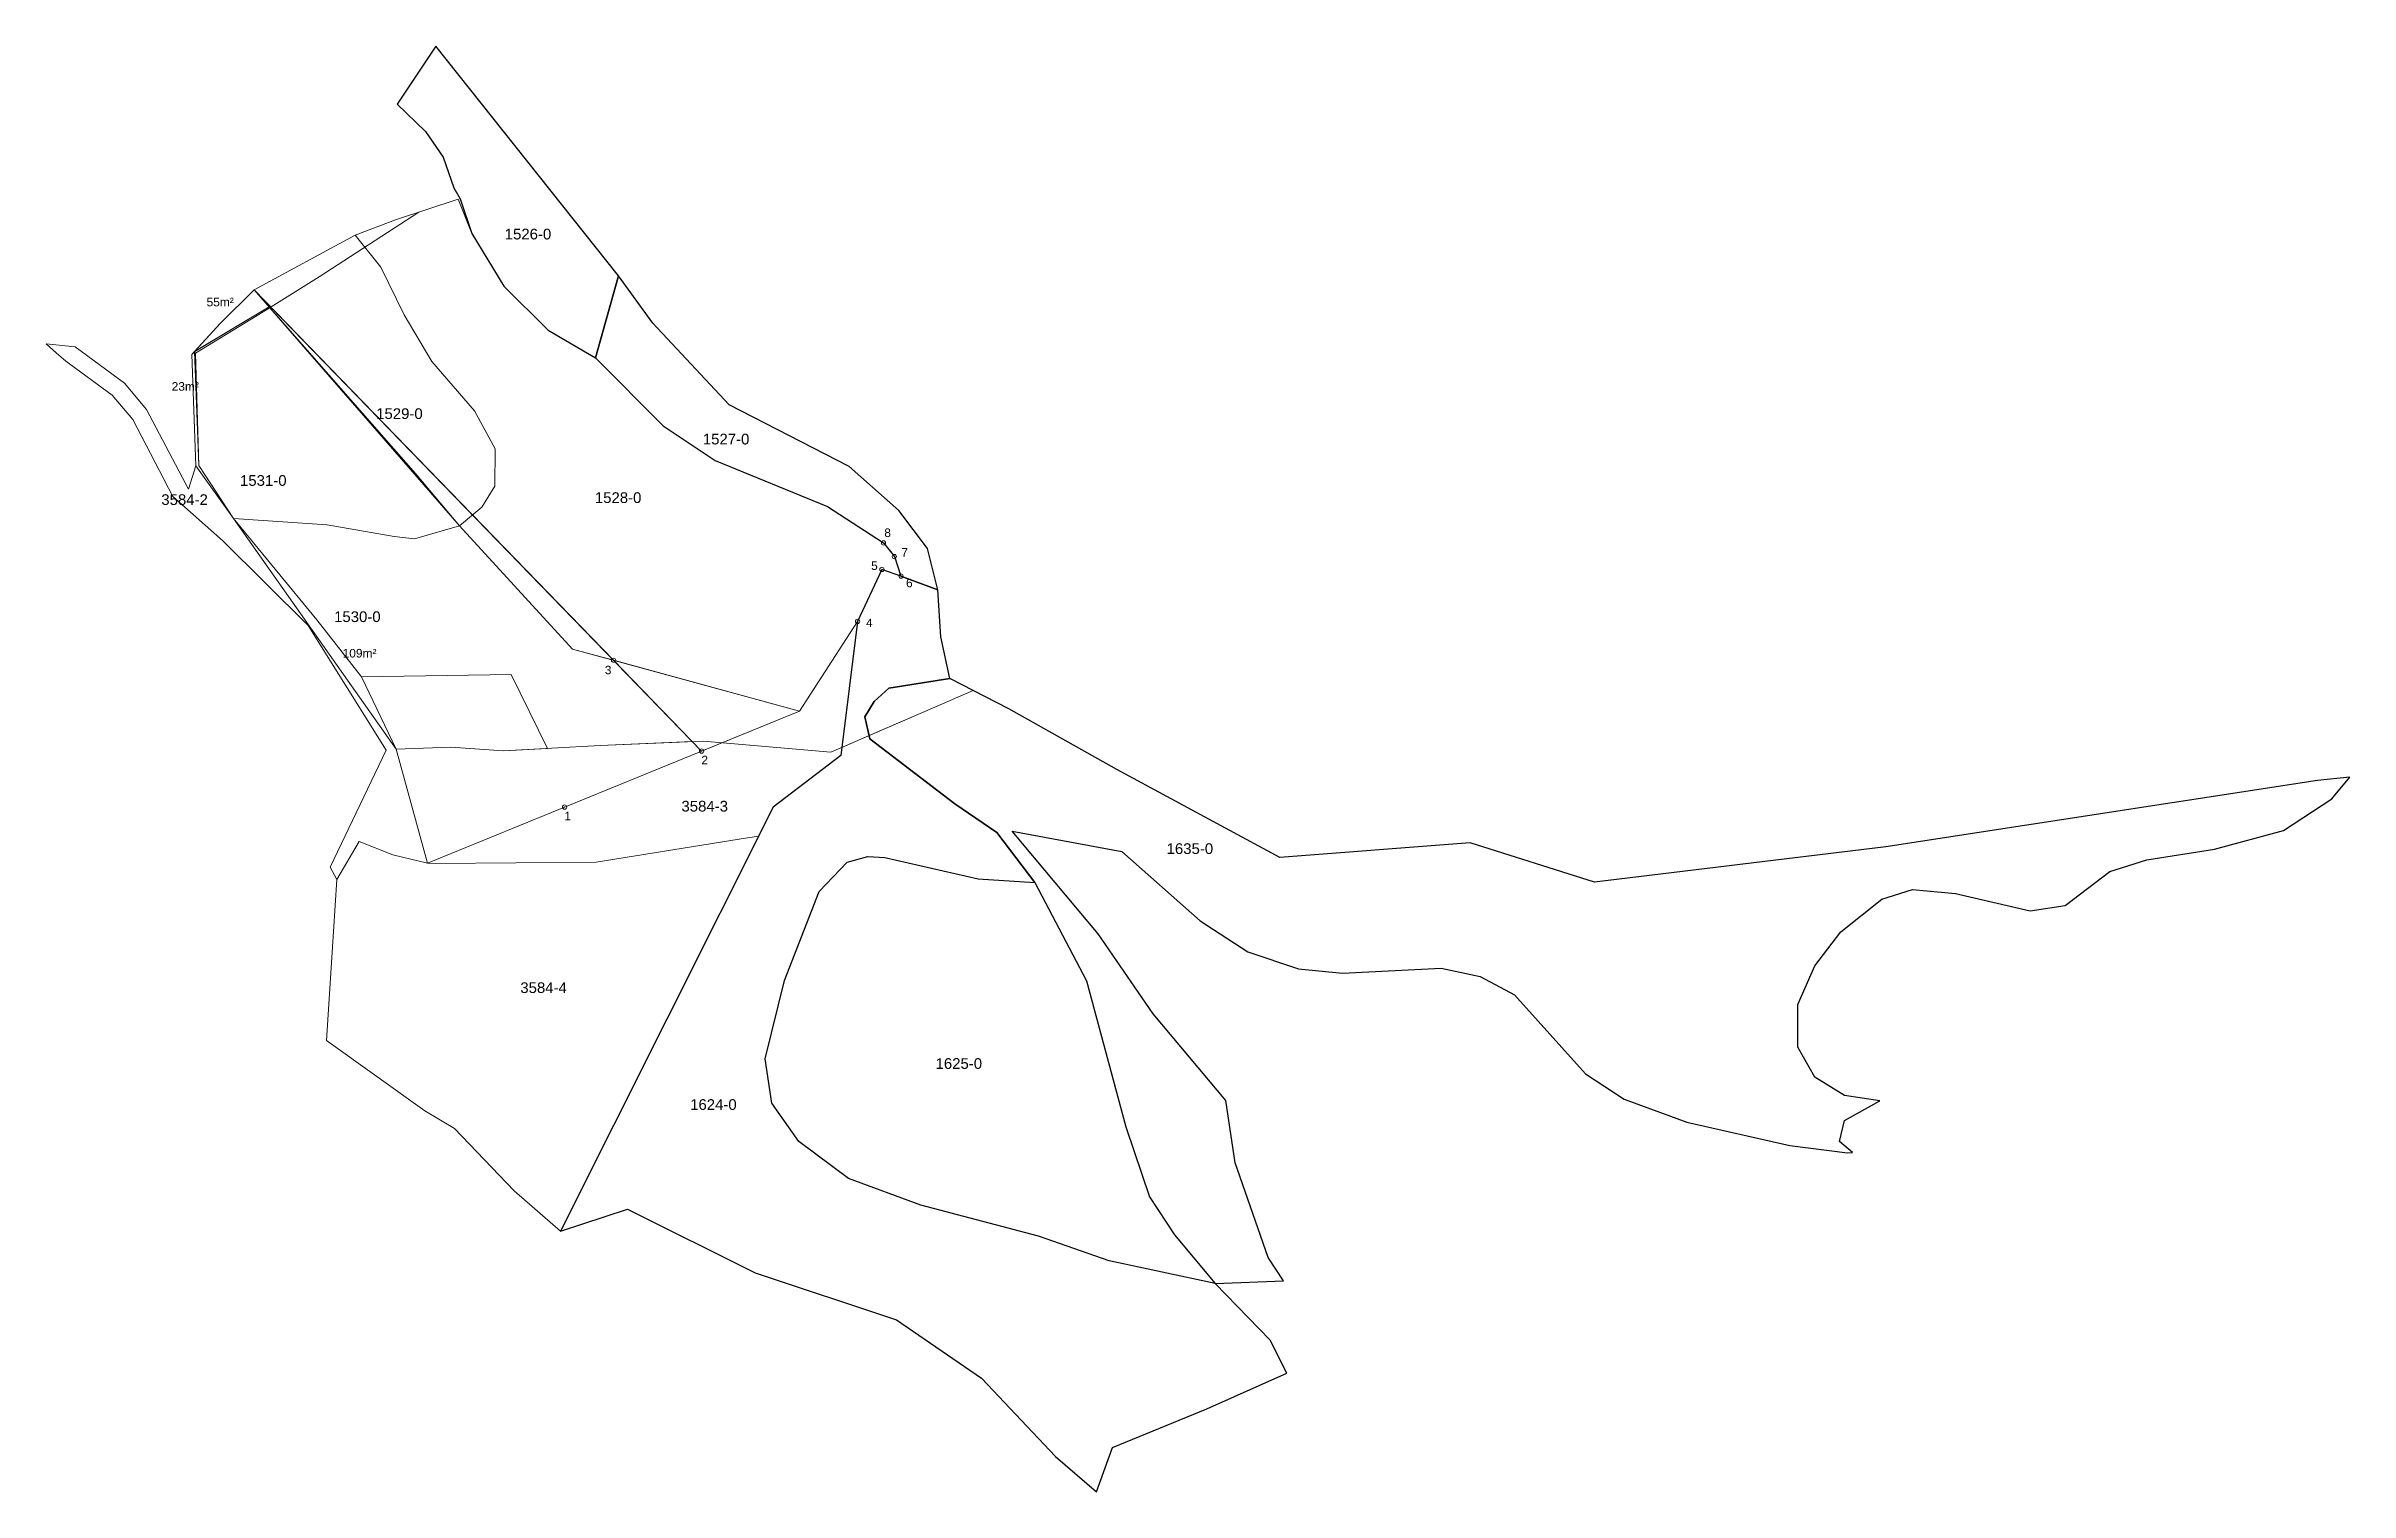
# Model space of a CAD drawing. Header units: metres. Extents: x 7500090 to 7500629, y 4691178 to 4691516.
import ezdxf
from ezdxf.enums import TextEntityAlignment as Align

# ---------------------------------------------------------------- set-up
doc = ezdxf.new("R2010")
doc.units = ezdxf.units.M
doc.header["$PDMODE"] = 32
doc.header["$PDSIZE"] = 1
doc.layers.add('JEZERC_A10_PAR_PARCEL_TXT', color=7, linetype='Continuous')
doc.layers.add('JEZERC_PAR_PARCELGEOM_ILI', color=7, linetype='Continuous')
for name, color, linetype, lineweight in [('Ndarjet', 1, 'Continuous', 0), ('Nr Parceles Baze', 7, 'Continuous', 0), ('Nr-Kojshi', 254, 'Continuous', 0), ('Parc-Kojshi', 254, 'Continuous', 0), ('Parcela Baze', 7, 'Continuous', 0)]:
    doc.layers.add(name, color=color, linetype=linetype, lineweight=lineweight)
doc.styles.get("Standard").update_dxf_attribs({"font": 'arial.ttf'})

msp = doc.modelspace()

# ---------------------------------------------------------------- linework, layer by layer
at = {"layer": 'JEZERC_PAR_PARCELGEOM_ILI', "color": 7, "linetype": 'Continuous'}
for points in [[(7500224.1, 4691461.96), (7500181.4, 4691515.69), (7500172.4, 4691502.13), (7500179.01, 4691495.74), (7500183.16, 4691489.74), (7500185.65, 4691482.53), (7500187.12, 4691479.98), (7500189.83, 4691471.9), (7500197.27, 4691459.54), (7500207.63, 4691449.3), (7500218.72, 4691442.85), (7500224.1, 4691461.96)], [(7500277.96, 4691417.41), (7500249.93, 4691431.81), (7500232.12, 4691450.95), (7500224.1, 4691461.96), (7500218.72, 4691442.85), (7500234.51, 4691426.93), (7500246.71, 4691418.87), (7500272.96, 4691408.08), (7500286.01, 4691399.56), (7500288.54, 4691396.38), (7500290.09, 4691391.83), (7500298.74, 4691388.62), (7500296.25, 4691398.29), (7500289.57, 4691407.12), (7500277.96, 4691417.41)], [(7500503.62, 4691300.73), (7500509.7, 4691308.69), (7500519.25, 4691316.28), (7500526.44, 4691318.57), (7500536.46, 4691317.62), (7500553.95, 4691313.61), (7500562.07, 4691314.82), (7500572.55, 4691322.79), (7500581.18, 4691325.48), (7500596.97, 4691328.02), (7500613.11, 4691332.39), (7500624.43, 4691339.73), (7500628.63, 4691344.79), (7500621.09, 4691344.05), (7500520.23, 4691328.57), (7500452.1, 4691320.28), (7500423.09, 4691329.47), (7500378.58, 4691326.05), (7500340.56, 4691346.6), (7500315.32, 4691360.82), (7500301.54, 4691367.85), (7500287.25, 4691365.63), (7500283.79, 4691362.51), (7500281.65, 4691358.96), (7500282.81, 4691353.79), (7500302.7, 4691338.57), (7500312.45, 4691331.91), (7500321.33, 4691320.24), (7500333.43, 4691297.19), (7500342.65, 4691263.12), (7500348.14, 4691246.74), (7500353.99, 4691237.87), (7500363.48, 4691226.49), (7500379.49, 4691227.12), (7500375.9, 4691232.59), (7500368.14, 4691254.69), (7500366, 4691269.29), (7500349, 4691289.55), (7500336.16, 4691308.2), (7500316.09, 4691332.23), (7500341.71, 4691327.46), (7500360.01, 4691311.21), (7500371.17, 4691303.99), (7500383, 4691300.04), (7500393.26, 4691299.02), (7500416.3, 4691300.15), (7500425.43, 4691298.23), (7500433.43, 4691293.94), (7500450.06, 4691275.5), (7500459.03, 4691269.58), (7500473.68, 4691264.17), (7500497.8, 4691258.75), (7500511.21, 4691257.06), (7500512.4, 4691257.1), (7500509.38, 4691259.65), (7500510.57, 4691264.6), (7500518.78, 4691269.2), (7500510.54, 4691270.42), (7500503.62, 4691274.73), (7500499.6, 4691281.76), (7500499.6, 4691291.69), (7500503.62, 4691300.73)]]:
    msp.add_lwpolyline(points, close=True, dxfattribs=at)
at = {"layer": 'JEZERC_PAR_PARCELGEOM_ILI', "linetype": 'Continuous'}
msp.add_lwpolyline([(7500338.77, 4691231.81), (7500322.26, 4691237.52), (7500294.74, 4691244.77), (7500277.82, 4691251), (7500266.23, 4691259.7), (7500259.92, 4691268.61), (7500258.37, 4691278.96), (7500262.86, 4691297.33), (7500270.98, 4691318.13), (7500277.5, 4691324.97), (7500282.33, 4691326.26), (7500286.32, 4691326.01), (7500308.1, 4691321.08), (7500321.33, 4691320.24), (7500312.45, 4691331.91), (7500302.7, 4691338.57), (7500282.81, 4691353.79), (7500281.65, 4691358.96), (7500283.79, 4691362.51), (7500287.25, 4691365.63), (7500301.54, 4691367.85), (7500299.41, 4691377.61), (7500298.74, 4691388.62), (7500290.09, 4691391.83), (7500285.63, 4691393.38), (7500279.94, 4691381.22), (7500276.01, 4691349.87), (7500260.19, 4691337.83), (7500210.55, 4691238.73), (7500226.23, 4691243.89), (7500256.05, 4691228.99), (7500289.01, 4691217.99), (7500308.89, 4691204.37), (7500326.16, 4691186.04), (7500335.74, 4691177.77), (7500339.5, 4691188.14), (7500361.53, 4691197.22), (7500380.28, 4691205.5), (7500376.34, 4691213.25), (7500363.48, 4691226.49), (7500338.77, 4691231.81)], close=True, dxfattribs=at)
at = {"layer": 'Ndarjet', "flags": 128}
for points in [[(7500177.47, 4691476.88), (7500154.14, 4691461.73), (7500141.09, 4691453.55), (7500125.23, 4691443.92)], [(7500139, 4691458.7), (7500243.5, 4691350.91)], [(7500222.93, 4691372.13), (7500213.32, 4691374.75), (7500186.98, 4691403.58), (7500139, 4691458.7), (7500222.93, 4691372.13)], [(7500241.33, 4691353.15), (7500219.84, 4691352.19), (7500197.2, 4691350.98), (7500184.91, 4691351.84), (7500172.16, 4691351.34), (7500164.01, 4691368.24), (7500153.62, 4691381.6), (7500134.16, 4691405.26), (7500126.01, 4691417.63), (7500125.23, 4691443.92), (7500141.09, 4691453.55), (7500142.9, 4691454.68), (7500241.33, 4691353.15)], [(7500283.79, 4691362.51), (7500287.25, 4691365.63), (7500301.54, 4691367.85), (7500299.41, 4691377.61), (7500298.74, 4691388.62), (7500290.09, 4691391.83), (7500285.63, 4691393.38), (7500279.94, 4691381.22), (7500276.24, 4691351.79), (7500282.64, 4691354.55), (7500281.65, 4691358.96), (7500283.79, 4691362.51)], [(7500172.16, 4691351.34), (7500184.91, 4691351.84), (7500197.2, 4691350.98), (7500207.48, 4691351.53), (7500199.04, 4691368.78), (7500164.01, 4691368.24), (7500172.16, 4691351.34)], [(7500172.16, 4691351.34), (7500184.91, 4691351.84), (7500197.2, 4691350.98), (7500219.84, 4691352.19), (7500243.99, 4691353.27), (7500273.69, 4691350.69), (7500297.44, 4691360.95)]]:
    msp.add_lwpolyline(points, dxfattribs=at)
for points in [[(7500125.06, 4691444.34), (7500142.46, 4691454.76), (7500139, 4691458.7), (7500131.05, 4691450.83)], [(7500125.06, 4691444.34), (7500126.01, 4691417.63), (7500134.16, 4691405.26), (7500125.3, 4691417.62), (7500124.38, 4691443.61)], [(7500172.16, 4691351.34), (7500164.01, 4691368.24), (7500153.62, 4691381.6), (7500134.16, 4691405.26)], [(7500222.93, 4691372.13), (7500243.5, 4691350.91), (7500266.41, 4691360.27)], [(7500301.54, 4691367.85), (7500287.25, 4691365.63), (7500283.79, 4691362.51), (7500281.65, 4691358.96), (7500282.64, 4691354.55), (7500297.44, 4691360.95), (7500306.97, 4691365.07)]]:
    msp.add_lwpolyline(points, close=True, dxfattribs=at)
for points, elevation in [([(7500125.07, 4691444.33), (7500142.46, 4691454.76)], 1041.98), ([(7500126.01, 4691417.63), (7500125.07, 4691444.33)], 1046.56), ([(7500126.01, 4691417.63), (7500134.16, 4691405.26)], 1046.56), ([(7500164.01, 4691368.24), (7500153.62, 4691381.6), (7500134.16, 4691405.26)], 1057.3), ([(7500164.01, 4691368.24), (7500172.16, 4691351.34)], 1057.3)]:
    msp.add_lwpolyline(points, dxfattribs=dict(at, elevation=elevation))
at = {"layer": 'Ndarjet'}
for p in [(7500286.01, 4691399.56), (7500285.63, 4691393.38), (7500288.54, 4691396.38), (7500290.09, 4691391.83), (7500279.94, 4691381.22), (7500222.93, 4691372.13), (7500243.5, 4691350.91), (7500211.5, 4691337.83)]:
    msp.add_point(p, dxfattribs=at)
at = {"layer": 'Parc-Kojshi'}
for points in [[(7500290.09, 4691391.83), (7500285.63, 4691393.38), (7500279.94, 4691381.22), (7500266.41, 4691360.27), (7500213.32, 4691374.75), (7500186.98, 4691403.58), (7500192.16, 4691407.95), (7500195.17, 4691412.82), (7500195.25, 4691421.58), (7500190.48, 4691430.43), (7500180.48, 4691441.96), (7500174.02, 4691452.91), (7500168.55, 4691464.03), (7500162.57, 4691471.52), (7500171.95, 4691475.05), (7500186.61, 4691479.9), (7500189.83, 4691471.9), (7500197.27, 4691459.54), (7500207.63, 4691449.3), (7500218.72, 4691442.85), (7500234.51, 4691426.93), (7500246.71, 4691418.87), (7500272.96, 4691408.08), (7500286.01, 4691399.56), (7500288.54, 4691396.38), (7500290.09, 4691391.83)], [(7500290.09, 4691391.83), (7500285.63, 4691393.38), (7500279.94, 4691381.22), (7500266.41, 4691360.27), (7500213.32, 4691374.75), (7500186.98, 4691403.58), (7500192.16, 4691407.95), (7500195.17, 4691412.82), (7500195.25, 4691421.58), (7500190.48, 4691430.43), (7500180.48, 4691441.96), (7500174.02, 4691452.91), (7500168.55, 4691464.03), (7500162.57, 4691471.52), (7500171.95, 4691475.05), (7500186.61, 4691479.9), (7500189.83, 4691471.9), (7500197.27, 4691459.54), (7500207.63, 4691449.3), (7500218.72, 4691442.85), (7500234.51, 4691426.93), (7500246.71, 4691418.87), (7500272.96, 4691408.08), (7500286.01, 4691399.56), (7500288.54, 4691396.38), (7500290.09, 4691391.83)], [(7500162.57, 4691471.52), (7500168.55, 4691464.03), (7500174.02, 4691452.91), (7500180.48, 4691441.96), (7500190.48, 4691430.43), (7500195.25, 4691421.58), (7500195.17, 4691412.82), (7500192.16, 4691407.95), (7500186.98, 4691403.58), (7500176.66, 4691415.76), (7500139, 4691458.7), (7500162.57, 4691471.52)], [(7500186.98, 4691403.58), (7500176.39, 4691400.55), (7500171.66, 4691401.04), (7500156.05, 4691403.78), (7500134.16, 4691405.26), (7500125.3, 4691417.62), (7500124.38, 4691443.61), (7500131.05, 4691450.83), (7500139, 4691458.7), (7500176.66, 4691415.76), (7500186.98, 4691403.58)], [(7500156.7, 4691323.79), (7500169.77, 4691351.14), (7500151.6, 4691380.24), (7500131.68, 4691400.03), (7500119.99, 4691410.4), (7500110.61, 4691428.45), (7500105.81, 4691434.08), (7500094.93, 4691442.07), (7500092.67, 4691444.03), (7500090.35, 4691446.1), (7500097.13, 4691445.39), (7500108.65, 4691436.88), (7500113.85, 4691430.73), (7500123.63, 4691412.16), (7500125.3, 4691417.62), (7500134.16, 4691405.26), (7500172.16, 4691351.34), (7500179.5, 4691324.75), (7500171.35, 4691326.69), (7500163.48, 4691329.76), (7500158.32, 4691320.92), (7500156.7, 4691323.79)], [(7500256.79, 4691331.05), (7500252.27, 4691330.32), (7500218.91, 4691324.97), (7500181.31, 4691324.61), (7500179.5, 4691324.75), (7500266.41, 4691360.27), (7500279.94, 4691381.22), (7500276.01, 4691349.87), (7500260.19, 4691337.83), (7500256.79, 4691331.05)], [(7500158.32, 4691320.92), (7500163.48, 4691329.76), (7500171.35, 4691326.69), (7500179.5, 4691324.75), (7500181.31, 4691324.61), (7500218.91, 4691324.97), (7500252.27, 4691330.32), (7500256.79, 4691331.05), (7500210.55, 4691238.73), (7500199.68, 4691248.17), (7500185.75, 4691262.69), (7500178.87, 4691266.84), (7500155.83, 4691283.29), (7500157.5, 4691308.74), (7500158.32, 4691320.92)]]:
    msp.add_lwpolyline(points, dxfattribs=at)
at = {"layer": 'Parcela Baze'}
msp.add_lwpolyline([(7500176.39, 4691400.55), (7500186.98, 4691403.58), (7500213.32, 4691374.75), (7500266.41, 4691360.27), (7500179.5, 4691324.75), (7500172.16, 4691351.34), (7500134.16, 4691405.26), (7500156.05, 4691403.78), (7500171.66, 4691401.04), (7500176.39, 4691400.55)], dxfattribs=at)

# ---------------------------------------------------------------- texts
at = {"layer": 'JEZERC_A10_PAR_PARCEL_TXT', "color": 7}
for s, p in [('1526-0', (7500202.94, 4691471.75)), ('1527-0', (7500249.23, 4691423.84)), ('1635-0', (7500357.59, 4691328.12)), ('1625-0', (7500303.61, 4691277.9)), ('1624-0', (7500246.27, 4691268.31))]:
    msp.add_text(s, height=2.5, dxfattribs=at).set_placement(p, align=Align.MIDDLE_CENTER)
at = {"layer": 'Ndarjet', "char_height": 2, "attachment_point": 1}
for s, width, insert in [('55m²', 17.965, (7500127.84, 4691456.86)), ('23m²', 17.965, (7500119.69, 4691437.14)), ('8', 2.4345, (7500286.19, 4691402.95)), ('5', 2.4345, (7500283.11, 4691395.25)), ('7', 2.4345, (7500290.17, 4691398.36)), ('6', 2.4345, (7500291.27, 4691391.21)), ('4', 2.4345, (7500281.92, 4691381.9)), ('109m²', 17.965, (7500159.63, 4691374.79)), ('3', 2.4345, (7500220.88, 4691370.87)), ('2', 2.4345, (7500243.45, 4691349.83)), ('1', 2.4345, (7500211.45, 4691336.75))]:
    msp.add_mtext_dynamic_manual_height_columns(s, width=width, gutter_width=1, heights=[0], dxfattribs=dict(at, insert=insert))
at = {"layer": 'Nr Parceles Baze'}
msp.add_text('1530-0', height=2.5, dxfattribs=at).set_placement((7500157.64, 4691381.08))
at = {"layer": 'Nr-Kojshi'}
for s, p in [('1529-0', (7500167.47, 4691428.53)), ('1531-0', (7500135.66, 4691412.91)), ('3584-2', (7500117.27, 4691408.44)), ('1528-0', (7500218.57, 4691408.9)), ('3584-3', (7500238.8, 4691336.79)), ('3584-4', (7500201.15, 4691294.38))]:
    msp.add_text(s, height=2.5, dxfattribs=at).set_placement(p)

doc.saveas('drawing.dxf')
